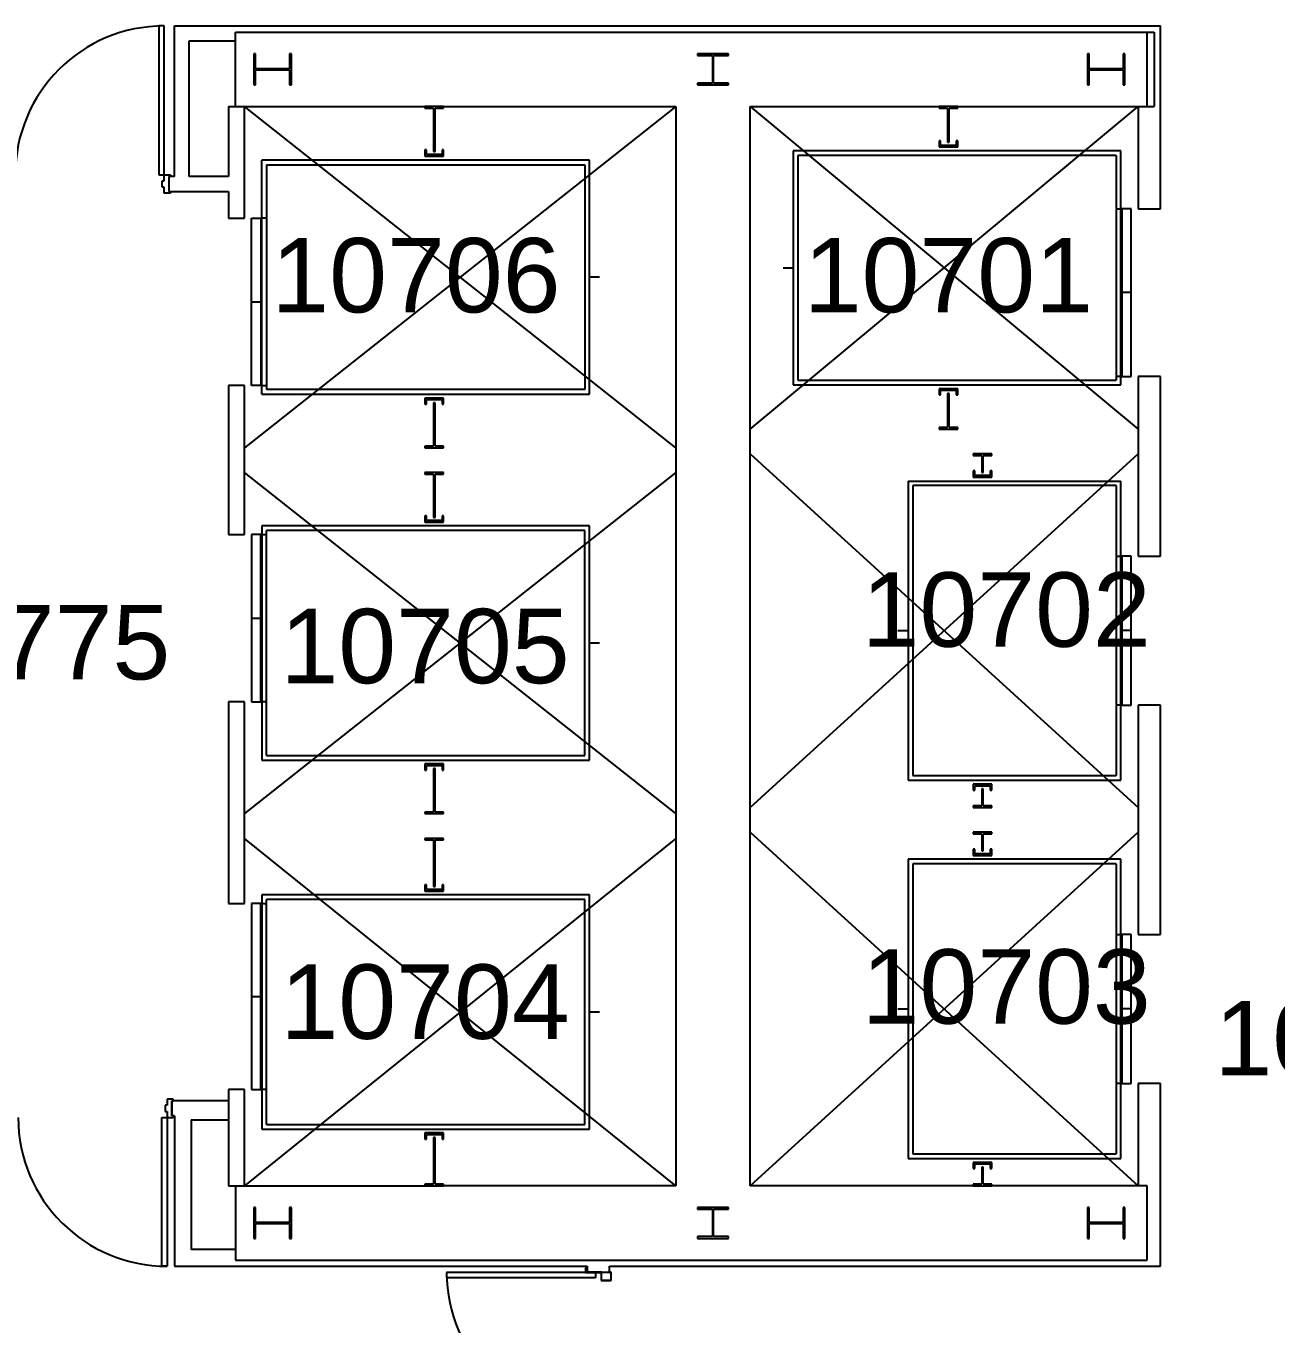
# Model space of a CAD drawing. Header units: inches. Extents: x -59 to 5673, y -29 to 4299.
# Drawn here: x 1633.3 to 2036.3, y 3448.5 to 3867.1 of the extents above; entities that cross this region are included whole.
import ezdxf

# ---------------------------------------------------------------- set-up
doc = ezdxf.new("R2010")
doc.units = ezdxf.units.IN
doc.header["$LTSCALE"] = 96
doc.header["$MEASUREMENT"] = 0
for name, color, linetype in [('A-ANNO-ROOM', 4, 'Continuous'), ('A-COLS', 5, 'Continuous'), ('A-DOOR', 2, 'Continuous'), ('A-FLOR-EVTR', 1, 'Continuous'), ('A-WALL-FULL', 6, 'Continuous')]:
    doc.layers.add(name, color=color, linetype=linetype)
doc.styles.add('ARIAL', font='arial.ttf')

msp = doc.modelspace()

# ---------------------------------------------------------------- linework, layer by layer
at = {"layer": 'A-COLS'}
for p, q in [((1707.35, 3858.08), (1706.78, 3858.08)), ((1706.78, 3858.08), (1706.78, 3848.08)), ((1707.35, 3853.25), (1707.35, 3858.08)), ((1718.88, 3858.08), (1718.3, 3858.08)), ((1718.3, 3858.08), (1718.3, 3853.25)), ((1718.88, 3848.08), (1718.88, 3858.08)), ((1859.83, 3858.07), (1849.83, 3858.07)), ((1849.83, 3858.07), (1849.83, 3857.51)), ((1849.83, 3857.51), (1854.66, 3857.51)), ((1854.66, 3857.51), (1854.66, 3848.65)), ((1855, 3848.65), (1855, 3857.51)), ((1855, 3857.51), (1859.83, 3857.51)), ((1859.83, 3857.51), (1859.83, 3858.07)), ((1976.1, 3858.08), (1975.53, 3858.08)), ((1975.53, 3858.08), (1975.53, 3848.08)), ((1975.53, 3857.22), (1976.1, 3857.8)), ((1976.1, 3853.25), (1976.1, 3858.08)), ((1987.63, 3858.08), (1987.05, 3858.08)), ((1987.05, 3858.08), (1987.05, 3853.25)), ((1987.63, 3848.08), (1987.63, 3858.08)), ((1706.78, 3854.57), (1707.35, 3855.15)), ((1718.3, 3853.25), (1707.35, 3853.25)), ((1707.35, 3848.08), (1707.35, 3852.91)), ((1707.35, 3852.91), (1718.3, 3852.91)), ((1709.72, 3852.91), (1710.06, 3853.25)), ((1718.3, 3852.91), (1718.3, 3848.08)), ((1975.53, 3852.62), (1976.16, 3853.25)), ((1987.05, 3853.25), (1976.1, 3853.25)), ((1976.1, 3848.08), (1976.1, 3852.91)), ((1976.1, 3852.91), (1987.05, 3852.91)), ((1987.05, 3852.91), (1987.05, 3848.08)), ((1706.78, 3849.96), (1707.35, 3850.54)), ((1706.78, 3848.08), (1707.35, 3848.08)), ((1718.3, 3848.08), (1718.88, 3848.08)), ((1854.66, 3848.65), (1849.83, 3848.65)), ((1849.83, 3848.65), (1849.83, 3848.09)), ((1849.83, 3848.09), (1859.83, 3848.09)), ((1852.35, 3848.09), (1852.91, 3848.65)), ((1854.66, 3850.4), (1855, 3850.74)), ((1859.83, 3848.65), (1855, 3848.65)), ((1856.96, 3848.09), (1857.51, 3848.65)), ((1859.83, 3848.09), (1859.83, 3848.65)), ((1975.53, 3848.08), (1976.1, 3848.08)), ((1987.05, 3849.74), (1987.63, 3850.32)), ((1987.05, 3848.08), (1987.63, 3848.08)), ((1707.35, 3486.08), (1706.78, 3486.08)), ((1706.78, 3486.08), (1706.78, 3476.08)), ((1707.35, 3481.25), (1707.35, 3486.08)), ((1718.88, 3486.08), (1718.3, 3486.08)), ((1718.3, 3486.08), (1718.3, 3481.25)), ((1718.3, 3485.96), (1718.42, 3486.08)), ((1718.88, 3476.08), (1718.88, 3486.08)), ((1859.83, 3486.07), (1849.83, 3486.07)), ((1849.83, 3486.07), (1849.83, 3485.51)), ((1849.83, 3485.51), (1854.66, 3485.51)), ((1850.9, 3485.51), (1851.46, 3486.07)), ((1854.66, 3485.51), (1854.66, 3476.65)), ((1854.66, 3484.66), (1855, 3485)), ((1855, 3476.65), (1855, 3485.51)), ((1855, 3485.51), (1859.83, 3485.51)), ((1855.51, 3485.51), (1856.07, 3486.07)), ((1859.83, 3485.51), (1859.83, 3486.07)), ((1976.1, 3486.08), (1975.53, 3486.08)), ((1975.53, 3486.08), (1975.53, 3476.08)), ((1976.1, 3481.25), (1976.1, 3486.08)), ((1987.63, 3486.08), (1987.05, 3486.08)), ((1987.05, 3486.08), (1987.05, 3481.25)), ((1987.05, 3484), (1987.63, 3484.58)), ((1987.63, 3476.08), (1987.63, 3486.08)), ((1718.3, 3481.25), (1707.35, 3481.25)), ((1707.35, 3476.08), (1707.35, 3480.91)), ((1707.35, 3480.91), (1718.3, 3480.91)), ((1713.25, 3480.91), (1713.59, 3481.25)), ((1717.86, 3480.91), (1718.2, 3481.25)), ((1718.3, 3481.35), (1718.88, 3481.93)), ((1718.3, 3480.91), (1718.3, 3476.08)), ((1987.05, 3481.25), (1976.1, 3481.25)), ((1976.1, 3476.08), (1976.1, 3480.91)), ((1976.1, 3480.91), (1987.05, 3480.91)), ((1979.35, 3480.91), (1979.69, 3481.25)), ((1983.96, 3480.91), (1984.3, 3481.25)), ((1987.05, 3480.91), (1987.05, 3476.08)), ((1706.78, 3476.08), (1707.35, 3476.08)), ((1718.3, 3476.08), (1718.88, 3476.08)), ((1854.66, 3476.65), (1849.83, 3476.65)), ((1849.83, 3476.65), (1849.83, 3476.09)), ((1849.83, 3476.09), (1859.83, 3476.09)), ((1859.83, 3476.65), (1855, 3476.65)), ((1859.83, 3476.09), (1859.83, 3476.65)), ((1975.53, 3477.08), (1976.1, 3477.66)), ((1975.53, 3476.08), (1976.1, 3476.08)), ((1987.05, 3476.08), (1987.63, 3476.08))]:
    msp.add_line(p, q, dxfattribs=at)
at = {"layer": 'A-DOOR'}
for p, q in [((1676.14, 3867.08), (1676.14, 3819.08)), ((1677.89, 3867.08), (1676.14, 3867.08)), ((1677.89, 3819.08), (1677.89, 3867.08)), ((1676.14, 3819.08), (1677.89, 3819.08)), ((1677.89, 3819.08), (1679.89, 3819.08)), ((1677.89, 3817.14), (1677.89, 3819.08)), ((1679.39, 3818.58), (1679.39, 3813.7)), ((1679.89, 3818.58), (1679.39, 3818.58)), ((1679.89, 3819.08), (1679.89, 3818.58)), ((1677.27, 3817.14), (1677.89, 3817.14)), ((1677.27, 3815.14), (1677.27, 3817.14)), ((1677.89, 3815.14), (1677.27, 3815.14)), ((1677.89, 3813.2), (1677.89, 3815.14)), ((1679.39, 3813.7), (1679.89, 3813.7)), ((1679.89, 3813.7), (1679.89, 3813.2)), ((1679.89, 3813.2), (1677.89, 3813.2)), ((1680.83, 3520.95), (1678.83, 3520.95)), ((1678.83, 3520.95), (1678.83, 3519.01)), ((1680.83, 3520.45), (1680.83, 3520.95)), ((1678.83, 3519.01), (1678.2, 3519.01)), ((1678.2, 3519.01), (1678.2, 3517.01)), ((1678.2, 3517.01), (1678.83, 3517.01)), ((1678.83, 3517.01), (1678.83, 3515.08)), ((1680.33, 3515.58), (1680.33, 3520.45)), ((1680.33, 3520.45), (1680.83, 3520.45)), ((1677.08, 3515.08), (1678.83, 3515.08)), ((1677.08, 3467.08), (1677.08, 3515.08)), ((1678.83, 3515.08), (1678.83, 3467.08)), ((1678.83, 3515.08), (1680.83, 3515.08)), ((1680.83, 3515.58), (1680.33, 3515.58)), ((1680.83, 3515.08), (1680.83, 3515.58)), ((1678.83, 3467.08), (1677.08, 3467.08)), ((1814.2, 3466.58), (1813.7, 3466.58)), ((1813.7, 3466.58), (1813.7, 3465.08)), ((1813.77, 3465.14), (1813.77, 3466.51)), ((1813.77, 3466.51), (1814.2, 3466.51)), ((1814.2, 3466.51), (1814.2, 3466.58)), ((1768.95, 3465.08), (1768.95, 3463.33)), ((1816.95, 3465.08), (1768.95, 3465.08)), ((1816.95, 3463.33), (1768.95, 3463.33)), ((1813.7, 3465.08), (1818.77, 3465.08)), ((1818.83, 3465.14), (1813.77, 3465.14)), ((1816.95, 3465.08), (1816.95, 3463.33)), ((1818.77, 3465.08), (1818.77, 3462.45)), ((1818.77, 3462.45), (1821.95, 3462.45)), ((1818.83, 3462.51), (1818.83, 3465.14)), ((1821.89, 3462.51), (1818.83, 3462.51)), ((1821.95, 3465.14), (1821.45, 3465.14)), ((1821.45, 3465.14), (1821.45, 3465.08)), ((1821.45, 3465.08), (1821.89, 3465.08)), ((1821.89, 3465.08), (1821.89, 3462.51)), ((1821.95, 3462.45), (1821.95, 3465.14))]:
    msp.add_line(p, q, dxfattribs=at)
for centre, start, end in [((1677.89, 3819.08), 90, 180), ((1678.83, 3515.08), 180, 270), ((1816.95, 3465.08), 180, 270)]:
    msp.add_arc(centre, 48, start, end, dxfattribs=at)
at = {"layer": 'A-FLOR-EVTR'}
for p, q in [((1842.83, 3731.08), (1703.83, 3841.08)), ((1842.83, 3841.08), (1703.83, 3731.08)), ((1767.95, 3841.08), (1761.95, 3841.08)), ((1761.95, 3841.08), (1761.95, 3840.58)), ((1761.95, 3840.58), (1764.7, 3840.58)), ((1764.7, 3840.58), (1764.7, 3826.58)), ((1765.2, 3826.58), (1765.2, 3840.58)), ((1765.2, 3840.58), (1767.95, 3840.58)), ((1767.95, 3840.58), (1767.95, 3841.08)), ((1866.83, 3737.08), (1991.83, 3841.08)), ((1866.83, 3841.08), (1991.83, 3737.08)), ((1933.7, 3841.08), (1927.7, 3841.08)), ((1927.7, 3841.08), (1927.7, 3840.58)), ((1927.7, 3840.58), (1930.45, 3840.58)), ((1930.45, 3840.58), (1930.45, 3829.58)), ((1930.95, 3829.58), (1930.95, 3840.58)), ((1930.95, 3840.58), (1933.7, 3840.58)), ((1933.7, 3840.58), (1933.7, 3841.08)), ((1762.45, 3827.08), (1761.95, 3827.08)), ((1761.95, 3827.08), (1761.95, 3825.08)), ((1762.45, 3825.58), (1762.45, 3827.08)), ((1764.7, 3826.58), (1765.2, 3826.58)), ((1767.95, 3827.08), (1767.45, 3827.08)), ((1767.45, 3827.08), (1767.45, 3825.58)), ((1767.95, 3825.08), (1767.95, 3827.08)), ((1986.33, 3826.83), (1880.7, 3826.83)), ((1880.7, 3826.83), (1880.7, 3751.33)), ((1928.2, 3830.08), (1927.7, 3830.08)), ((1927.7, 3830.08), (1927.7, 3828.08)), ((1927.7, 3828.08), (1933.7, 3828.08)), ((1928.2, 3828.58), (1928.2, 3830.08)), ((1933.2, 3828.58), (1928.2, 3828.58)), ((1930.45, 3829.58), (1930.95, 3829.58)), ((1933.7, 3830.08), (1933.2, 3830.08)), ((1933.2, 3830.08), (1933.2, 3828.58)), ((1933.7, 3828.08), (1933.7, 3830.08)), ((1986.33, 3751.33), (1986.33, 3826.83)), ((1709.33, 3748.33), (1709.33, 3823.83)), ((1814.95, 3823.83), (1709.33, 3823.83)), ((1710.83, 3822.33), (1710.83, 3749.83)), ((1710.83, 3822.33), (1813.45, 3822.33)), ((1761.95, 3825.08), (1767.95, 3825.08)), ((1767.45, 3825.58), (1762.45, 3825.58)), ((1813.45, 3822.33), (1813.45, 3749.83)), ((1814.95, 3748.33), (1814.95, 3823.83)), ((1882.2, 3825.33), (1882.2, 3752.83)), ((1984.83, 3825.33), (1882.2, 3825.33)), ((1984.83, 3825.33), (1984.83, 3752.83)), ((1984.83, 3808.08), (1986.33, 3808.08)), ((1989.58, 3808.08), (1986.58, 3808.08)), ((1986.58, 3808.08), (1986.58, 3754.08)), ((1989.58, 3754.08), (1989.58, 3808.08)), ((1706.08, 3751.08), (1706.08, 3805.08)), ((1706.08, 3805.08), (1709.08, 3805.08)), ((1709.08, 3805.08), (1709.08, 3751.08)), ((1710.83, 3805.08), (1709.33, 3805.08)), ((1877.45, 3789.08), (1880.45, 3789.08)), ((1818.2, 3786.08), (1815.2, 3786.08)), ((1989.58, 3781.08), (1986.58, 3781.08)), ((1706.08, 3778.08), (1709.08, 3778.08)), ((1709.08, 3751.08), (1706.08, 3751.08)), ((1709.33, 3751.08), (1710.83, 3751.08)), ((1880.7, 3751.33), (1986.33, 3751.33)), ((1882.2, 3752.83), (1984.83, 3752.83)), ((1986.33, 3754.08), (1984.83, 3754.08)), ((1986.58, 3754.08), (1989.58, 3754.08)), ((1709.33, 3748.33), (1814.95, 3748.33)), ((1813.45, 3749.83), (1710.83, 3749.83)), ((1767.95, 3747.08), (1761.95, 3747.08)), ((1761.95, 3747.08), (1761.95, 3745.08)), ((1767.95, 3745.08), (1767.95, 3747.08)), ((1927.7, 3750.08), (1927.7, 3748.08)), ((1933.7, 3750.08), (1927.7, 3750.08)), ((1927.7, 3748.08), (1928.2, 3748.08)), ((1928.2, 3748.08), (1928.2, 3749.58)), ((1928.2, 3749.58), (1933.2, 3749.58)), ((1930.95, 3748.58), (1930.45, 3748.58)), ((1930.45, 3748.58), (1930.45, 3737.58)), ((1930.95, 3737.58), (1930.95, 3748.58)), ((1933.2, 3749.58), (1933.2, 3748.08)), ((1933.2, 3748.08), (1933.7, 3748.08)), ((1933.7, 3748.08), (1933.7, 3750.08)), ((1761.95, 3745.08), (1762.45, 3745.08)), ((1762.45, 3745.08), (1762.45, 3746.58)), ((1762.45, 3746.58), (1767.45, 3746.58)), ((1765.2, 3745.58), (1764.7, 3745.58)), ((1764.7, 3745.58), (1764.7, 3731.58)), ((1765.2, 3731.58), (1765.2, 3745.58)), ((1767.45, 3746.58), (1767.45, 3745.08)), ((1767.45, 3745.08), (1767.95, 3745.08)), ((1927.7, 3737.58), (1927.7, 3737.08)), ((1930.45, 3737.58), (1927.7, 3737.58)), ((1927.7, 3737.08), (1933.7, 3737.08)), ((1933.7, 3737.58), (1930.95, 3737.58)), ((1933.7, 3737.08), (1933.7, 3737.58)), ((1764.7, 3731.58), (1761.95, 3731.58)), ((1761.95, 3731.58), (1761.95, 3731.08)), ((1761.95, 3731.08), (1767.95, 3731.08)), ((1767.95, 3731.58), (1765.2, 3731.58)), ((1767.95, 3731.08), (1767.95, 3731.58)), ((1866.83, 3615.08), (1991.83, 3729.08)), ((1866.83, 3729.08), (1991.83, 3615.08)), ((1944.7, 3729.08), (1938.7, 3729.08)), ((1938.7, 3729.08), (1938.7, 3728.58)), ((1938.7, 3728.58), (1941.45, 3728.58)), ((1941.45, 3728.58), (1941.45, 3723.08)), ((1941.95, 3723.08), (1941.95, 3728.58)), ((1941.95, 3728.58), (1944.7, 3728.58)), ((1944.7, 3728.58), (1944.7, 3729.08)), ((1842.83, 3723.08), (1703.83, 3613.08)), ((1842.83, 3613.08), (1703.83, 3723.08)), ((1767.95, 3723.08), (1761.95, 3723.08)), ((1761.95, 3723.08), (1761.95, 3722.58)), ((1761.95, 3722.58), (1764.7, 3722.58)), ((1764.7, 3722.58), (1764.7, 3708.58)), ((1765.2, 3708.58), (1765.2, 3722.58)), ((1765.2, 3722.58), (1767.95, 3722.58)), ((1767.95, 3722.58), (1767.95, 3723.08)), ((1939.2, 3723.58), (1938.7, 3723.58)), ((1938.7, 3723.58), (1938.7, 3721.58)), ((1938.7, 3721.58), (1944.7, 3721.58)), ((1939.2, 3722.08), (1939.2, 3723.58)), ((1944.2, 3722.08), (1939.2, 3722.08)), ((1941.45, 3723.08), (1941.95, 3723.08)), ((1944.7, 3723.58), (1944.2, 3723.58)), ((1944.2, 3723.58), (1944.2, 3722.08)), ((1944.7, 3721.58), (1944.7, 3723.58)), ((1917.7, 3720.33), (1986.33, 3720.33)), ((1917.7, 3720.33), (1917.7, 3623.83)), ((1919.2, 3718.83), (1919.2, 3625.33)), ((1984.83, 3718.83), (1919.2, 3718.83)), ((1984.83, 3718.83), (1984.83, 3625.33)), ((1986.33, 3623.83), (1986.33, 3720.33)), ((1762.45, 3709.08), (1761.95, 3709.08)), ((1761.95, 3709.08), (1761.95, 3707.08)), ((1762.45, 3707.58), (1762.45, 3709.08)), ((1767.95, 3709.08), (1767.45, 3709.08)), ((1767.45, 3709.08), (1767.45, 3707.58)), ((1767.95, 3707.08), (1767.95, 3709.08)), ((1814.95, 3705.83), (1709.33, 3705.83)), ((1709.33, 3705.83), (1709.33, 3630.33)), ((1761.95, 3707.08), (1767.95, 3707.08)), ((1767.45, 3707.58), (1762.45, 3707.58)), ((1764.7, 3708.58), (1765.2, 3708.58)), ((1814.95, 3630.33), (1814.95, 3705.83)), ((1709.08, 3703.08), (1706.08, 3703.08)), ((1706.08, 3703.08), (1706.08, 3649.08)), ((1709.08, 3649.08), (1709.08, 3703.08)), ((1709.33, 3703.08), (1710.83, 3703.08)), ((1710.83, 3631.83), (1710.83, 3704.33)), ((1813.45, 3704.33), (1710.83, 3704.33)), ((1813.45, 3631.83), (1813.45, 3704.33)), ((1984.83, 3696.08), (1986.33, 3696.08)), ((1989.58, 3696.08), (1986.58, 3696.08)), ((1986.58, 3696.08), (1986.58, 3648.08)), ((1989.58, 3648.08), (1989.58, 3696.08)), ((1706.08, 3676.08), (1709.08, 3676.08)), ((1914.45, 3672.08), (1917.45, 3672.08)), ((1989.58, 3672.08), (1986.58, 3672.08)), ((1818.2, 3668.08), (1815.2, 3668.08)), ((1706.08, 3649.08), (1709.08, 3649.08)), ((1710.83, 3649.08), (1709.33, 3649.08)), ((1986.33, 3648.08), (1984.83, 3648.08)), ((1986.58, 3648.08), (1989.58, 3648.08)), ((1709.33, 3630.33), (1814.95, 3630.33)), ((1710.83, 3631.83), (1813.45, 3631.83)), ((1767.95, 3629.08), (1761.95, 3629.08)), ((1761.95, 3629.08), (1761.95, 3627.08)), ((1761.95, 3627.08), (1762.45, 3627.08)), ((1762.45, 3627.08), (1762.45, 3628.58)), ((1762.45, 3628.58), (1767.45, 3628.58)), ((1765.2, 3627.58), (1764.7, 3627.58)), ((1764.7, 3627.58), (1764.7, 3613.58)), ((1765.2, 3613.58), (1765.2, 3627.58)), ((1767.45, 3628.58), (1767.45, 3627.08)), ((1767.45, 3627.08), (1767.95, 3627.08)), ((1767.95, 3627.08), (1767.95, 3629.08)), ((1919.2, 3625.33), (1984.83, 3625.33)), ((1917.7, 3623.83), (1986.33, 3623.83)), ((1938.7, 3622.58), (1938.7, 3620.58)), ((1944.7, 3622.58), (1938.7, 3622.58)), ((1939.2, 3620.58), (1939.2, 3622.08)), ((1939.2, 3622.08), (1944.2, 3622.08)), ((1941.95, 3621.08), (1941.45, 3621.08)), ((1941.45, 3621.08), (1941.45, 3615.58)), ((1941.95, 3615.58), (1941.95, 3621.08)), ((1944.2, 3622.08), (1944.2, 3620.58)), ((1944.7, 3620.58), (1944.7, 3622.58)), ((1938.7, 3620.58), (1939.2, 3620.58)), ((1944.2, 3620.58), (1944.7, 3620.58)), ((1764.7, 3613.58), (1761.95, 3613.58)), ((1761.95, 3613.58), (1761.95, 3613.08)), ((1761.95, 3613.08), (1767.95, 3613.08)), ((1767.95, 3613.58), (1765.2, 3613.58)), ((1767.95, 3613.08), (1767.95, 3613.58)), ((1938.7, 3615.58), (1938.7, 3615.08)), ((1941.45, 3615.58), (1938.7, 3615.58)), ((1938.7, 3615.08), (1944.7, 3615.08)), ((1944.7, 3615.58), (1941.95, 3615.58)), ((1944.7, 3615.08), (1944.7, 3615.58)), ((1842.83, 3605.08), (1703.83, 3493.08)), ((1842.83, 3493.08), (1703.83, 3605.08)), ((1767.95, 3605.08), (1761.95, 3605.08)), ((1761.95, 3605.08), (1761.95, 3604.58)), ((1761.95, 3604.58), (1764.7, 3604.58)), ((1764.7, 3604.58), (1764.7, 3589.58)), ((1765.2, 3589.58), (1765.2, 3604.58)), ((1765.2, 3604.58), (1767.95, 3604.58)), ((1767.95, 3604.58), (1767.95, 3605.08)), ((1866.83, 3493.08), (1991.83, 3607.08)), ((1866.83, 3607.08), (1991.83, 3493.08)), ((1944.7, 3607.08), (1938.7, 3607.08)), ((1938.7, 3607.08), (1938.7, 3606.58)), ((1938.7, 3606.58), (1941.45, 3606.58)), ((1941.45, 3606.58), (1941.45, 3601.08)), ((1941.95, 3601.08), (1941.95, 3606.58)), ((1941.95, 3606.58), (1944.7, 3606.58)), ((1944.7, 3606.58), (1944.7, 3607.08)), ((1939.2, 3601.58), (1938.7, 3601.58)), ((1938.7, 3601.58), (1938.7, 3599.58)), ((1939.2, 3600.08), (1939.2, 3601.58)), ((1941.45, 3601.08), (1941.95, 3601.08)), ((1944.7, 3601.58), (1944.2, 3601.58)), ((1944.2, 3601.58), (1944.2, 3600.08)), ((1944.7, 3599.58), (1944.7, 3601.58)), ((1986.33, 3598.33), (1917.7, 3598.33)), ((1917.7, 3598.33), (1917.7, 3501.83)), ((1919.2, 3596.83), (1919.2, 3503.33)), ((1984.83, 3596.83), (1919.2, 3596.83)), ((1938.7, 3599.58), (1944.7, 3599.58)), ((1944.2, 3600.08), (1939.2, 3600.08)), ((1984.83, 3596.83), (1984.83, 3503.33)), ((1986.33, 3501.83), (1986.33, 3598.33)), ((1762.45, 3590.08), (1761.95, 3590.08)), ((1761.95, 3590.08), (1761.95, 3588.08)), ((1761.95, 3588.08), (1767.95, 3588.08)), ((1762.45, 3588.58), (1762.45, 3590.08)), ((1767.45, 3588.58), (1762.45, 3588.58)), ((1764.7, 3589.58), (1765.2, 3589.58)), ((1767.95, 3590.08), (1767.45, 3590.08)), ((1767.45, 3590.08), (1767.45, 3588.58)), ((1767.95, 3588.08), (1767.95, 3590.08)), ((1709.08, 3584.08), (1706.08, 3584.08)), ((1706.08, 3584.08), (1706.08, 3524.08)), ((1709.08, 3524.08), (1709.08, 3584.08)), ((1814.95, 3586.83), (1709.33, 3586.83)), ((1709.33, 3586.83), (1709.33, 3511.33)), ((1709.33, 3584.08), (1710.83, 3584.08)), ((1710.83, 3512.83), (1710.83, 3585.33)), ((1813.45, 3585.33), (1710.83, 3585.33)), ((1813.45, 3512.83), (1813.45, 3585.33)), ((1814.95, 3511.33), (1814.95, 3586.83)), ((1984.83, 3574.08), (1986.33, 3574.08)), ((1989.58, 3574.08), (1986.58, 3574.08)), ((1986.58, 3574.08), (1986.58, 3526.08)), ((1989.58, 3526.08), (1989.58, 3574.08)), ((1706.08, 3554.08), (1709.08, 3554.08)), ((1914.45, 3550.08), (1917.45, 3550.08)), ((1989.58, 3550.08), (1986.58, 3550.08)), ((1818.2, 3549.08), (1815.2, 3549.08)), ((1986.33, 3526.08), (1984.83, 3526.08)), ((1986.58, 3526.08), (1989.58, 3526.08)), ((1706.08, 3524.08), (1709.08, 3524.08)), ((1710.83, 3524.08), (1709.33, 3524.08)), ((1710.83, 3512.83), (1813.45, 3512.83)), ((1709.33, 3511.33), (1814.95, 3511.33)), ((1767.95, 3510.08), (1761.95, 3510.08)), ((1761.95, 3510.08), (1761.95, 3508.08)), ((1761.95, 3508.08), (1762.45, 3508.08)), ((1762.45, 3508.08), (1762.45, 3509.58)), ((1762.45, 3509.58), (1767.45, 3509.58)), ((1765.2, 3508.58), (1764.7, 3508.58)), ((1764.7, 3508.58), (1764.7, 3493.58)), ((1765.2, 3493.58), (1765.2, 3508.58)), ((1767.45, 3509.58), (1767.45, 3508.08)), ((1767.45, 3508.08), (1767.95, 3508.08)), ((1767.95, 3508.08), (1767.95, 3510.08)), ((1917.7, 3501.83), (1986.33, 3501.83)), ((1919.2, 3503.33), (1984.83, 3503.33)), ((1938.7, 3500.58), (1938.7, 3498.58)), ((1944.7, 3500.58), (1938.7, 3500.58)), ((1939.2, 3498.58), (1939.2, 3500.08)), ((1939.2, 3500.08), (1944.2, 3500.08)), ((1944.2, 3500.08), (1944.2, 3498.58)), ((1944.7, 3498.58), (1944.7, 3500.58)), ((1938.7, 3498.58), (1939.2, 3498.58)), ((1941.95, 3499.08), (1941.45, 3499.08)), ((1941.45, 3499.08), (1941.45, 3493.58)), ((1941.95, 3493.58), (1941.95, 3499.08)), ((1944.2, 3498.58), (1944.7, 3498.58)), ((1764.7, 3493.58), (1761.95, 3493.58)), ((1761.95, 3493.58), (1761.95, 3493.08)), ((1761.95, 3493.08), (1767.95, 3493.08)), ((1767.95, 3493.58), (1765.2, 3493.58)), ((1767.95, 3493.08), (1767.95, 3493.58)), ((1938.7, 3493.58), (1938.7, 3493.08)), ((1941.45, 3493.58), (1938.7, 3493.58)), ((1938.7, 3493.08), (1944.7, 3493.08)), ((1944.7, 3493.58), (1941.95, 3493.58)), ((1944.7, 3493.08), (1944.7, 3493.58))]:
    msp.add_line(p, q, dxfattribs=at)
at = {"layer": 'A-WALL-FULL'}
for p, q in [((1681.2, 3867.08), (1999.08, 3867.08)), ((1681.2, 3818.58), (1681.2, 3867.08)), ((1700.83, 3865.08), (1997.08, 3865.08)), ((1700.83, 3841.08), (1700.83, 3865.08)), ((1994.83, 3841.08), (1994.83, 3865.08)), ((1997.08, 3865.08), (1997.08, 3841.08)), ((1999.08, 3808.08), (1999.08, 3867.08)), ((1685.95, 3862.33), (1700.83, 3862.33)), ((1685.95, 3818.58), (1685.95, 3862.33)), ((1698.58, 3841.08), (1698.58, 3818.58)), ((1698.58, 3841.08), (1761.95, 3841.08)), ((1703.83, 3805.08), (1703.83, 3841.08)), ((1767.95, 3841.08), (1842.83, 3841.08)), ((1842.83, 3841.08), (1842.83, 3493.08)), ((1866.83, 3841.08), (1927.7, 3841.08)), ((1866.83, 3493.08), (1866.83, 3841.08)), ((1933.7, 3841.08), (1994.83, 3841.08)), ((1991.83, 3841.08), (1991.83, 3808.08)), ((1991.83, 3841.08), (1997.08, 3841.08)), ((1679.39, 3818.58), (1679.39, 3813.7)), ((1681.2, 3818.58), (1679.39, 3818.58)), ((1698.58, 3818.58), (1685.95, 3818.58)), ((1679.39, 3813.7), (1698.58, 3813.7)), ((1698.58, 3813.7), (1698.58, 3805.08)), ((1991.83, 3808.08), (1999.08, 3808.08)), ((1698.58, 3805.08), (1703.83, 3805.08)), ((1698.58, 3751.08), (1698.58, 3703.08)), ((1703.83, 3751.08), (1698.58, 3751.08)), ((1703.83, 3703.08), (1703.83, 3751.08)), ((1991.83, 3754.08), (1991.83, 3696.08)), ((1999.08, 3754.08), (1991.83, 3754.08)), ((1999.08, 3696.08), (1999.08, 3754.08)), ((1698.58, 3703.08), (1703.83, 3703.08)), ((1991.83, 3696.08), (1999.08, 3696.08)), ((1698.58, 3649.08), (1698.58, 3584.08)), ((1703.83, 3649.08), (1698.58, 3649.08)), ((1703.83, 3584.08), (1703.83, 3649.08)), ((1991.83, 3648.08), (1991.83, 3574.08)), ((1999.08, 3648.08), (1991.83, 3648.08)), ((1999.08, 3574.08), (1999.08, 3648.08)), ((1698.58, 3584.08), (1703.83, 3584.08)), ((1991.83, 3574.08), (1999.08, 3574.08)), ((1991.83, 3526.08), (1991.83, 3493.08)), ((1999.08, 3526.08), (1991.83, 3526.08)), ((1999.08, 3493.08), (1999.08, 3526.08)), ((1698.58, 3524.08), (1698.58, 3493.08)), ((1703.83, 3524.08), (1698.58, 3524.08)), ((1703.83, 3493.08), (1703.83, 3524.08)), ((1698.58, 3520.45), (1680.33, 3520.45)), ((1680.33, 3520.45), (1680.33, 3515.58)), ((1681.2, 3515.58), (1680.33, 3515.58)), ((1681.2, 3515.58), (1681.2, 3467.08)), ((1686.58, 3514.33), (1698.58, 3514.33)), ((1686.58, 3514.33), (1686.58, 3472.45)), ((1698.58, 3493.08), (1761.95, 3493.08)), ((1700.83, 3493.08), (1700.83, 3469.08)), ((1842.83, 3493.08), (1767.95, 3493.08)), ((1938.7, 3493.08), (1866.83, 3493.08)), ((1994.83, 3493.08), (1944.7, 3493.08)), ((1994.83, 3469.08), (1994.83, 3493.08)), ((1999.08, 3467.08), (1999.08, 3493.08)), ((1700.83, 3472.45), (1686.58, 3472.45)), ((1681.2, 3467.08), (1700.83, 3467.08)), ((1700.83, 3469.08), (1994.83, 3469.08)), ((1700.83, 3467.08), (1814.2, 3467.08)), ((1814.2, 3467.08), (1814.2, 3465.14)), ((1821.45, 3465.14), (1821.45, 3467.08)), ((1821.45, 3467.08), (1999.08, 3467.08)), ((1814.2, 3465.14), (1821.45, 3465.14))]:
    msp.add_line(p, q, dxfattribs=at)

# ---------------------------------------------------------------- texts
at = {"layer": 'A-ANNO-ROOM', "style": 'ARIAL'}
for s, p in [('10706', (1712.43, 3774.69)), ('10701', (1884.08, 3774.69)), ('10702', (1902.72, 3666.87)), ('10775', (1586.63, 3656.34)), ('10705', (1715.37, 3655.11)), ('10703', (1902.72, 3545.33)), ('10704', (1715.37, 3540.43)), ('10776', (2016.5, 3528.66))]:
    msp.add_text(s, height=24, dxfattribs=at).set_placement(p)

doc.saveas('drawing.dxf')
